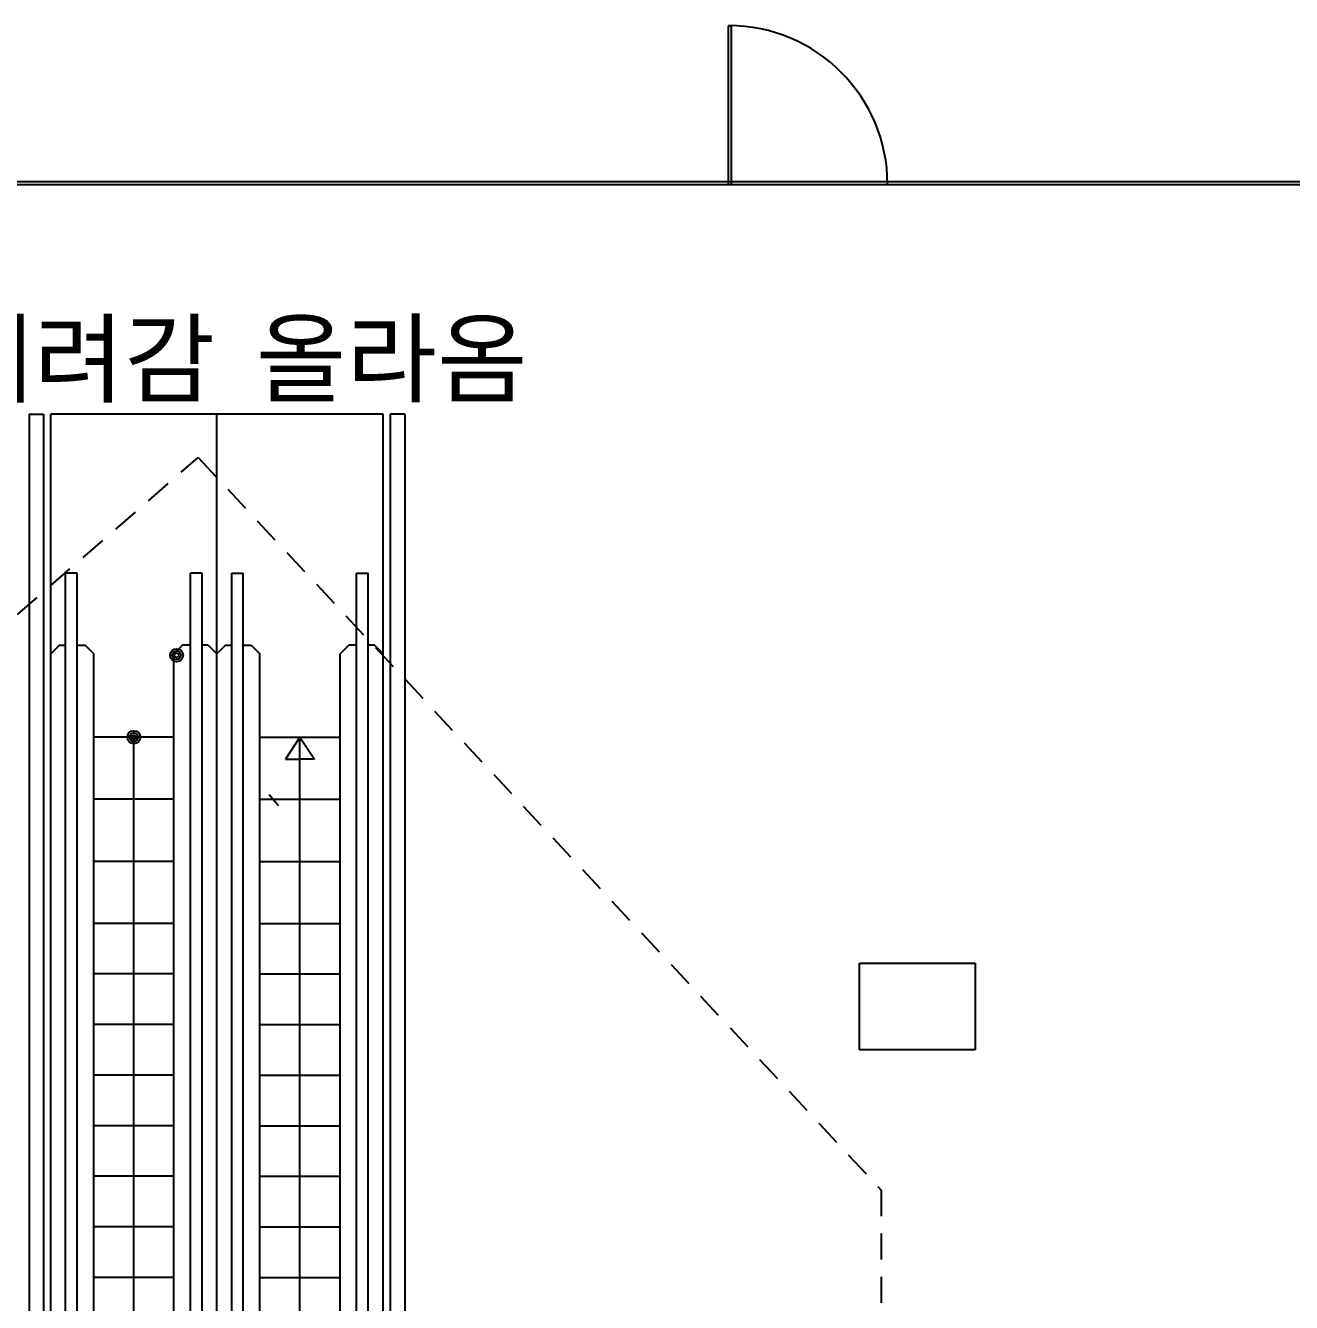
# Model space of a CAD drawing. Header units: millimetres. Extents: x -7718 to 421089, y 87466 to 341395.
# Drawn here: x 148378 to 157143, y 220959 to 229799 of the extents above; entities that cross this region are included whole.
import ezdxf
from ezdxf.enums import TextEntityAlignment as Align

# ---------------------------------------------------------------- set-up
doc = ezdxf.new("R2010")
doc.units = ezdxf.units.MM
doc.header["$LTSCALE"] = 200
doc.header["$MEASUREMENT"] = 0
doc.linetypes.add('HID', pattern=[5, 3, -2])
doc.layers.add('e-plan', color=9, linetype='CONTINUOUS')
doc.styles.add('kiahn', font='HY울릉도L.TTF')

msp = doc.modelspace()

# ---------------------------------------------------------------- linework, layer by layer
at = {"layer": 'e-plan'}
for p, q in [((153245.8, 228698.6), (153245.8, 229797.5)), ((153245.8, 229797.5), (153265.8, 229797.5)), ((153265.8, 228698.6), (153265.8, 229797.5)), ((147951.4, 228718.6), (158753.7, 228718.6)), ((147951.4, 228698.6), (158753.7, 228698.6)), ((153245.8, 228698.6), (153265.8, 228698.6)), ((148402.6, 227108.6), (148402.6, 215408.6)), ((148402.6, 227108.6), (148502.6, 227108.6)), ((148402.6, 227108.6), (148402.6, 215408.6)), ((148402.6, 227108.6), (148502.6, 227108.6)), ((148502.6, 227108.6), (148502.6, 215508.6)), ((148502.6, 227108.6), (148502.6, 215508.6)), ((148552.6, 215408.6), (148552.6, 227108.6)), ((150852.6, 227108.6), (148552.6, 227108.6)), ((149702.6, 215408.6), (149702.6, 227108.6)), ((150852.6, 215408.6), (150852.6, 227108.6)), ((150902.6, 227108.6), (150902.6, 215508.6)), ((151002.6, 227108.6), (150902.6, 227108.6)), ((150902.6, 227108.6), (150902.6, 215508.6)), ((151002.6, 227108.6), (150902.6, 227108.6)), ((151002.6, 227108.6), (151002.6, 215408.6)), ((151002.6, 227108.6), (151002.6, 215408.6)), ((148655.1, 215408.6), (148655.1, 226008.6)), ((148735.1, 226008.6), (148655.1, 226008.6)), ((148735.1, 215408.6), (148735.1, 226008.6)), ((149520.1, 215408.6), (149520.1, 226008.6)), ((149600.1, 226008.6), (149520.1, 226008.6)), ((149600.1, 215408.6), (149600.1, 226008.6)), ((149805.1, 215408.6), (149805.1, 226008.6)), ((149805.1, 226008.6), (149885.1, 226008.6)), ((149885.1, 215408.6), (149885.1, 226008.6)), ((150670.1, 215408.6), (150670.1, 226008.6)), ((150670.1, 226008.6), (150750.1, 226008.6)), ((150750.1, 215408.6), (150750.1, 226008.6)), ((148612.6, 225508.6), (148552.6, 225448.6)), ((148612.6, 225508.6), (148655.1, 225508.6)), ((148735.1, 225508.6), (148790.1, 225508.6)), ((148790.1, 225508.6), (148850.1, 225448.6)), ((149465.1, 225508.6), (149405.1, 225448.6)), ((149520.1, 225508.6), (149465.1, 225508.6)), ((149642.6, 225508.6), (149600.1, 225508.6)), ((149642.6, 225508.6), (149702.6, 225448.6)), ((149762.6, 225508.6), (149702.6, 225448.6)), ((149762.6, 225508.6), (149805.1, 225508.6)), ((149885.1, 225508.6), (149940.1, 225508.6)), ((149940.1, 225508.6), (150000.1, 225448.6)), ((150615.1, 225508.6), (150555.1, 225448.6)), ((150670.1, 225508.6), (150615.1, 225508.6)), ((150792.6, 225508.6), (150750.1, 225508.6)), ((150792.6, 225508.6), (150852.6, 225448.6)), ((148850.1, 215408.6), (148850.1, 225448.6)), ((149405.1, 215408.6), (149405.1, 225448.6)), ((150000.1, 215408.6), (150000.1, 225448.6)), ((150555.1, 215408.6), (150555.1, 225448.6)), ((149405.1, 224871.8), (148850.1, 224871.8)), ((149127.6, 215408.6), (149127.6, 224871.8)), ((150000.1, 224871.8), (150555.1, 224871.8)), ((150277.6, 224871.8), (150178, 224721.2)), ((150277.6, 215408.6), (150277.6, 224871.8)), ((150277.6, 224871.8), (150377.2, 224721.2)), ((150178, 224721.2), (150277.6, 224721.2)), ((150377.2, 224721.2), (150277.6, 224721.2)), ((149405.1, 224442.2), (148850.1, 224442.2)), ((150000.1, 224442.2), (150555.1, 224442.2)), ((150129.7, 224398.1), (150064.4, 224473.3)), ((149405.1, 224012.6), (148850.1, 224012.6)), ((150000.1, 224012.6), (150555.1, 224012.6)), ((149405.1, 223583), (148850.1, 223583)), ((150000.1, 223583), (150555.1, 223583)), ((149405.1, 223233), (148850.1, 223233)), ((150000.1, 223233), (150555.1, 223233)), ((149405.1, 222883), (148850.1, 222883)), ((150000.1, 222883), (150555.1, 222883)), ((149405.1, 222533), (148850.1, 222533)), ((150000.1, 222533), (150555.1, 222533)), ((149405.1, 222183), (148850.1, 222183)), ((150000.1, 222183), (150555.1, 222183)), ((149405.1, 221833), (148850.1, 221833)), ((150000.1, 221833), (150555.1, 221833)), ((149405.1, 221483), (148850.1, 221483)), ((150000.1, 221483), (150555.1, 221483)), ((149405.1, 221133), (148850.1, 221133)), ((150000.1, 221133), (150555.1, 221133))]:
    msp.add_line(p, q, dxfattribs=at)
at = {"layer": 'e-plan', "linetype": 'HID', "ltscale": 0.3}
for p, q in [((147870.2, 225328.6), (149572.7, 226808.6)), ((149572.7, 226808.6), (154302.6, 221737.4)), ((154302.6, 221737.4), (154302.6, 220258.6))]:
    msp.add_line(p, q, dxfattribs=at)
at = {"layer": 'e-plan', "ltscale": 0.5}
for p, q in [((154152.6, 223308.6), (154952.6, 223308.6)), ((154152.6, 222708.6), (154152.6, 223308.6)), ((154952.6, 223308.6), (154952.6, 222708.6)), ((154952.6, 222708.6), (154152.6, 222708.6))]:
    msp.add_line(p, q, dxfattribs=at)
at = {"layer": 'e-plan'}
for centre, radius in [((149423.5, 225440), 45), ((149423.5, 225440), 30), ((149423.5, 225440), 15), ((149127.6, 224871.8), 45), ((149127.6, 224871.8), 30), ((149127.6, 224871.8), 15)]:
    msp.add_circle(centre, radius, dxfattribs=at)
msp.add_arc((153245.8, 228698.6), 1100, 0.00013, 90, dxfattribs=at)

# ---------------------------------------------------------------- texts
at = {"layer": 'e-plan', "style": 'kiahn'}
for s, p in [('내려감', (149689.4, 227241)), ('올라옴', (151853.9, 227243.2))]:
    msp.add_text(s, height=500, dxfattribs=at).set_placement(p, align=Align.RIGHT)

doc.saveas('drawing.dxf')
